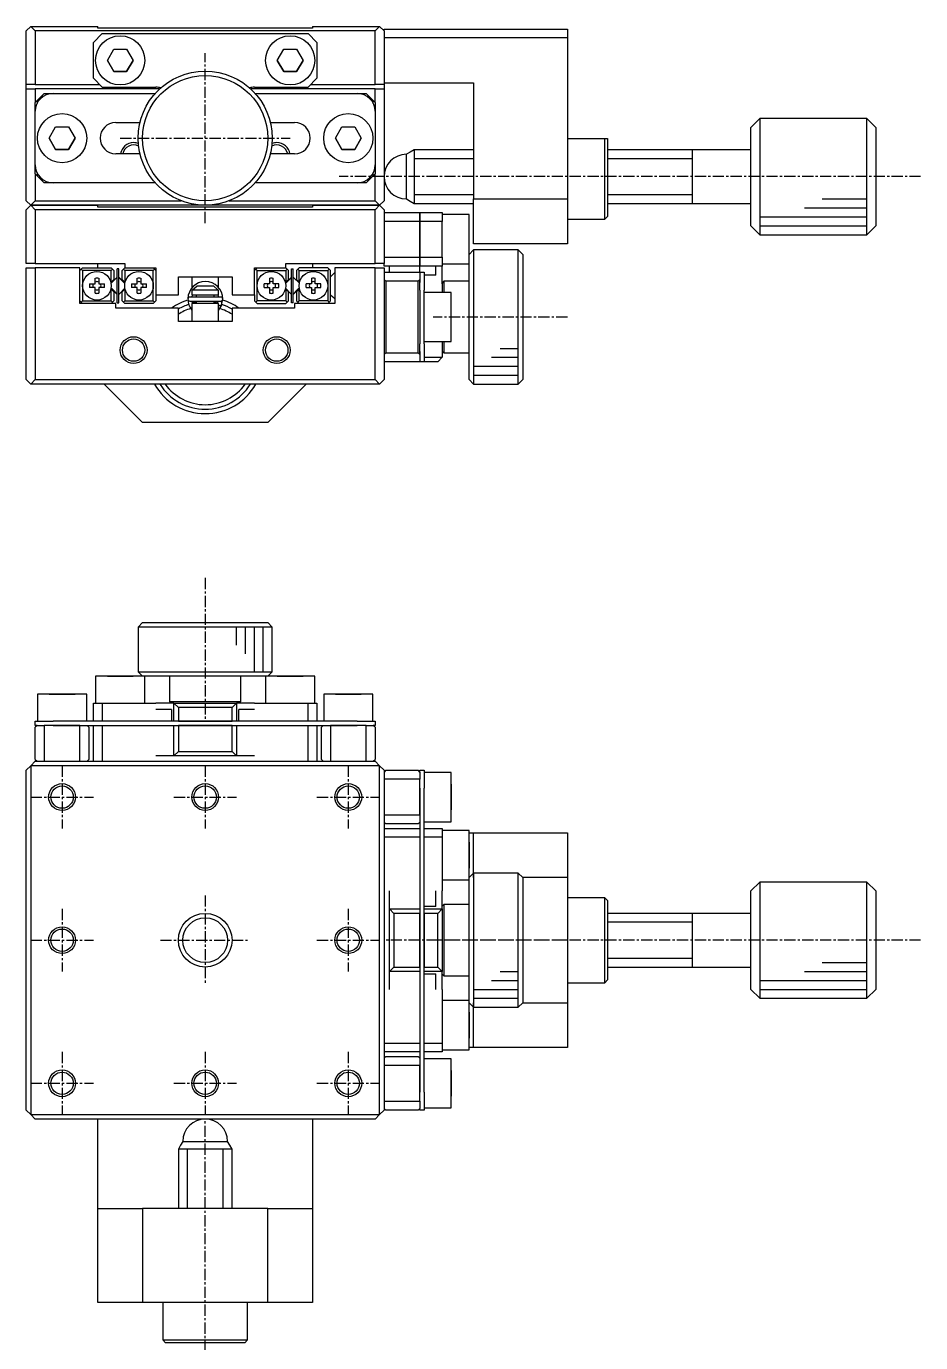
# Model space of a CAD drawing. Extents: x 10 to 408, y 9 to 242.
# Drawn here: x 103.1 to 203.1, y 95.2 to 242.4 of the extents above; entities that cross this region are included whole.
import ezdxf

# ---------------------------------------------------------------- set-up
doc = ezdxf.new("R2010")
doc.units = 0
doc.linetypes.add('CENTER', pattern=[2, 1.25, -0.25, 0.25, -0.25])
doc.layers.get('0').update_dxf_attribs({"linetype": 'CONTINUOUS'})
doc.layers.add('CENTER', color=1, linetype='CENTER')

msp = doc.modelspace()

# ---------------------------------------------------------------- linework, layer by layer
at = {"color": 7, "linetype": 'CONTINUOUS'}
for p, q in [((103.14, 241.92), (103.64, 242.42)), ((103.14, 235.92), (103.14, 241.92)), ((103.64, 242.42), (104.14, 241.92)), ((103.64, 242.42), (111.14, 242.42)), ((104.14, 241.92), (104.14, 235.92)), ((142.14, 241.92), (104.14, 241.92)), ((111.64, 241.62), (110.64, 240.62)), ((111.14, 242.22), (111.14, 242.42)), ((135.14, 242.22), (111.14, 242.22)), ((111.64, 241.62), (134.64, 241.62)), ((135.64, 240.62), (134.64, 241.62)), ((135.14, 242.42), (135.14, 242.22)), ((135.14, 242.42), (142.64, 242.42)), ((142.14, 241.92), (142.64, 242.42)), ((142.14, 235.92), (142.14, 241.92)), ((142.64, 242.42), (143.14, 241.92)), ((143.14, 241.92), (143.14, 242.12)), ((143.14, 242.12), (163.64, 242.12)), ((143.14, 241.92), (143.14, 235.92)), ((163.64, 242.12), (163.64, 241.12)), ((110.64, 236.62), (110.64, 240.62)), ((135.64, 240.62), (135.64, 236.62)), ((163.64, 241.12), (143.14, 241.12)), ((163.64, 241.12), (163.64, 223.12)), ((112.2, 238.62), (112.92, 239.87)), ((112.92, 237.37), (112.2, 238.62)), ((112.2, 238.62), (112.92, 237.37)), ((112.92, 239.87), (114.36, 239.87)), ((114.36, 239.87), (115.09, 238.62)), ((115.09, 238.62), (114.36, 237.37)), ((114.36, 237.37), (115.09, 238.62)), ((131.2, 238.62), (131.92, 239.87)), ((131.92, 237.37), (131.2, 238.62)), ((131.2, 238.62), (131.92, 237.37)), ((131.92, 239.87), (133.36, 239.87)), ((133.36, 239.87), (134.09, 238.62)), ((134.09, 238.62), (133.36, 237.37)), ((133.36, 237.37), (134.09, 238.62)), ((114.36, 237.37), (112.92, 237.37)), ((112.92, 237.37), (114.36, 237.37)), ((133.36, 237.37), (131.92, 237.37)), ((131.92, 237.37), (133.36, 237.37)), ((104.14, 235.92), (103.14, 235.92)), ((103.14, 235.42), (103.14, 235.92)), ((104.14, 235.92), (111.34, 235.92)), ((110.64, 236.62), (111.64, 235.62)), ((111.64, 235.62), (117.64, 235.62)), ((128.64, 235.62), (134.64, 235.62)), ((134.64, 235.62), (135.64, 236.62)), ((134.94, 235.92), (142.14, 235.92)), ((143.14, 235.92), (142.14, 235.92)), ((143.14, 236.12), (153.14, 236.12)), ((143.14, 235.92), (143.14, 235.42)), ((153.14, 236.12), (153.14, 223.12)), ((103.14, 235.42), (104.14, 235.42)), ((103.14, 222.92), (103.14, 235.42)), ((104.14, 235.42), (104.14, 233.92)), ((118.04, 235.42), (104.14, 235.42)), ((104.14, 233.92), (104.34, 234.12)), ((105.14, 234.92), (104.34, 234.12)), ((104.34, 234.12), (104.34, 233.79)), ((105.14, 234.92), (106.14, 234.92)), ((106.14, 234.92), (117.55, 234.92)), ((142.14, 235.42), (128.24, 235.42)), ((128.73, 234.92), (140.14, 234.92)), ((140.14, 234.92), (141.14, 234.92)), ((141.94, 234.12), (141.14, 234.92)), ((141.94, 233.79), (141.94, 234.12)), ((141.94, 234.12), (142.14, 233.92)), ((142.14, 233.92), (142.14, 235.42)), ((142.14, 235.42), (143.14, 235.42)), ((143.14, 235.42), (143.14, 222.92)), ((104.14, 232.92), (104.14, 233.92)), ((104.14, 226.92), (104.14, 232.92)), ((142.14, 233.92), (142.14, 232.92)), ((142.14, 232.92), (142.14, 226.92)), ((105.7, 229.92), (106.42, 231.17)), ((106.42, 231.17), (107.86, 231.17)), ((107.86, 231.17), (108.59, 229.92)), ((113.14, 231.67), (115.85, 231.67)), ((130.43, 231.67), (133.14, 231.67)), ((137.7, 229.92), (138.42, 231.17)), ((138.42, 231.17), (139.86, 231.17)), ((139.86, 231.17), (140.59, 229.92)), ((185.14, 232.12), (184.14, 231.12)), ((184.14, 220.12), (184.14, 231.12)), ((185.14, 232.12), (185.14, 219.12)), ((197.14, 232.12), (185.14, 232.12)), ((197.14, 225.62), (197.14, 232.12)), ((198.14, 231.12), (197.14, 232.12)), ((198.14, 231.12), (198.14, 225.62)), ((106.42, 228.67), (105.7, 229.92)), ((105.7, 229.92), (106.42, 228.67)), ((108.59, 229.92), (107.86, 228.67)), ((107.86, 228.67), (108.59, 229.92)), ((138.42, 228.67), (137.7, 229.92)), ((137.7, 229.92), (138.42, 228.67)), ((140.59, 229.92), (139.86, 228.67)), ((139.86, 228.67), (140.59, 229.92)), ((163.64, 229.87), (167.84, 229.87)), ((167.84, 220.87), (167.84, 229.87)), ((167.84, 229.87), (168.14, 229.87)), ((168.14, 229.87), (168.14, 221.17)), ((107.86, 228.67), (106.42, 228.67)), ((106.42, 228.67), (107.86, 228.67)), ((115.85, 228.17), (113.14, 228.17)), ((133.14, 228.17), (130.43, 228.17)), ((139.86, 228.67), (138.42, 228.67)), ((138.42, 228.67), (139.86, 228.67)), ((146.07, 228.37), (145.64, 228.12)), ((145.64, 223.12), (145.64, 228.12)), ((146.51, 228.62), (146.07, 228.37)), ((146.51, 228.62), (146.51, 222.62)), ((153.14, 228.62), (146.51, 228.62)), ((177.64, 228.62), (168.14, 228.62)), ((177.64, 225.62), (177.64, 228.62)), ((177.65, 228.62), (177.64, 228.62)), ((184.14, 228.62), (177.64, 228.62)), ((177.64, 228.62), (177.64, 228.62)), ((104.14, 225.92), (104.14, 226.92)), ((142.14, 226.92), (142.14, 225.92)), ((104.34, 225.72), (104.14, 225.92)), ((104.14, 225.92), (104.14, 222.92)), ((104.34, 226.05), (104.34, 225.72)), ((104.34, 225.72), (105.14, 224.92)), ((141.14, 224.92), (141.94, 225.72)), ((141.94, 225.72), (141.94, 226.05)), ((142.14, 225.92), (141.94, 225.72)), ((142.14, 222.92), (142.14, 225.92)), ((177.64, 222.62), (177.64, 225.62)), ((197.14, 219.12), (197.14, 225.62)), ((198.14, 225.62), (198.14, 220.12)), ((106.14, 224.92), (105.14, 224.92)), ((117.55, 224.92), (106.14, 224.92)), ((140.14, 224.92), (128.73, 224.92)), ((141.14, 224.92), (140.14, 224.92)), ((103.14, 222.92), (103.64, 222.42)), ((103.14, 221.92), (103.64, 222.42)), ((103.64, 222.42), (104.14, 222.92)), ((123.14, 222.42), (103.64, 222.42)), ((103.64, 222.42), (104.14, 221.92)), ((103.64, 222.42), (111.14, 222.42)), ((104.14, 222.92), (120.45, 222.92)), ((111.14, 222.22), (111.14, 222.42)), ((142.64, 222.42), (123.14, 222.42)), ((125.83, 222.92), (142.14, 222.92)), ((135.14, 222.42), (135.14, 222.22)), ((135.14, 222.42), (142.64, 222.42)), ((142.14, 222.92), (142.64, 222.42)), ((142.14, 221.92), (142.64, 222.42)), ((142.64, 222.42), (143.14, 222.92)), ((142.64, 222.42), (143.14, 221.92)), ((145.64, 223.12), (146.07, 222.87)), ((146.07, 222.87), (146.51, 222.62)), ((146.51, 222.62), (153.14, 222.62)), ((153.14, 223.12), (163.64, 223.12)), ((153.14, 218.12), (153.14, 223.12)), ((163.64, 223.12), (163.64, 218.12)), ((168.14, 222.62), (177.65, 222.62)), ((177.64, 222.62), (184.14, 222.62)), ((103.14, 215.92), (103.14, 221.92)), ((104.14, 221.92), (104.14, 215.92)), ((142.14, 221.92), (104.14, 221.92)), ((135.14, 222.22), (111.14, 222.22)), ((142.14, 215.92), (142.14, 221.92)), ((143.14, 221.92), (143.14, 215.92)), ((143.14, 221.62), (147.14, 221.62)), ((147.14, 221.62), (149.64, 221.62)), ((147.14, 220.62), (147.14, 221.62)), ((147.14, 221.62), (147.14, 220.62)), ((149.64, 221.62), (149.64, 220.62)), ((152.64, 221.37), (149.64, 221.37)), ((152.64, 215.87), (152.64, 221.37)), ((163.64, 220.87), (167.84, 220.87)), ((167.84, 220.87), (168.14, 221.17)), ((147.14, 220.62), (143.14, 220.62)), ((149.64, 220.62), (147.14, 220.62)), ((147.14, 220.62), (147.14, 216.62)), ((147.14, 216.62), (147.14, 220.62)), ((149.64, 216.62), (149.64, 220.62)), ((184.14, 220.12), (185.14, 219.12)), ((197.14, 219.12), (198.14, 220.12)), ((163.64, 218.12), (153.14, 218.12)), ((185.14, 219.12), (197.14, 219.12)), ((143.14, 216.62), (147.14, 216.62)), ((147.14, 216.62), (149.64, 216.62)), ((147.14, 215.62), (147.14, 216.62)), ((147.14, 216.62), (147.14, 215.62)), ((149.64, 216.62), (149.64, 215.62)), ((153.14, 217.42), (152.64, 216.92)), ((153.14, 217.42), (153.14, 202.42)), ((158.14, 217.42), (153.14, 217.42)), ((158.14, 202.42), (158.14, 217.42)), ((158.64, 216.92), (158.14, 217.42)), ((158.64, 216.92), (158.64, 202.92)), ((104.14, 215.92), (103.14, 215.92)), ((103.14, 202.92), (103.14, 215.42)), ((103.14, 215.42), (104.14, 215.42)), ((104.14, 215.92), (114.14, 215.92)), ((109.14, 215.42), (104.14, 215.42)), ((104.14, 215.42), (104.14, 202.92)), ((109.14, 211.42), (109.14, 215.42)), ((109.29, 215.27), (109.14, 215.12)), ((109.29, 215.27), (109.44, 215.42)), ((109.44, 215.12), (109.29, 215.27)), ((109.44, 215.42), (112.64, 215.42)), ((109.44, 215.12), (109.44, 213.42)), ((112.64, 215.12), (109.44, 215.12)), ((111.14, 215.42), (111.14, 215.92)), ((112.64, 215.42), (112.79, 215.27)), ((112.79, 215.27), (112.64, 215.12)), ((112.64, 213.82), (112.64, 215.12)), ((112.94, 215.12), (112.79, 215.27)), ((112.94, 215.12), (112.94, 214.12)), ((113.29, 211.52), (113.29, 215.32)), ((113.49, 215.32), (113.29, 215.32)), ((113.49, 211.52), (113.49, 215.32)), ((113.99, 215.27), (113.84, 215.12)), ((113.84, 214.12), (113.84, 215.12)), ((113.99, 215.27), (114.14, 215.42)), ((114.14, 215.12), (113.99, 215.27)), ((114.14, 215.92), (114.14, 215.42)), ((114.14, 215.42), (117.64, 215.42)), ((114.14, 215.12), (114.14, 213.82)), ((117.34, 215.12), (114.14, 215.12)), ((117.34, 215.42), (117.49, 215.27)), ((117.49, 215.27), (117.34, 215.12)), ((117.34, 213.42), (117.34, 215.12)), ((117.64, 215.12), (117.49, 215.27)), ((117.64, 215.42), (117.64, 212.42)), ((128.64, 215.42), (132.14, 215.42)), ((128.64, 212.42), (128.64, 215.42)), ((128.64, 215.12), (128.79, 215.27)), ((128.94, 215.42), (128.79, 215.27)), ((128.79, 215.27), (128.94, 215.12)), ((128.94, 215.12), (132.14, 215.12)), ((128.94, 213.42), (128.94, 215.12)), ((132.14, 215.42), (132.14, 215.92)), ((132.14, 215.92), (142.14, 215.92)), ((132.29, 215.27), (132.14, 215.42)), ((132.14, 215.12), (132.29, 215.27)), ((132.14, 215.12), (132.14, 213.82)), ((132.29, 215.27), (132.44, 215.12)), ((132.44, 214.12), (132.44, 215.12)), ((132.79, 211.52), (132.79, 215.32)), ((132.79, 215.32), (132.99, 215.32)), ((132.99, 211.52), (132.99, 215.32)), ((133.34, 215.12), (133.49, 215.27)), ((133.34, 215.12), (133.34, 214.12)), ((133.64, 215.42), (133.49, 215.27)), ((133.49, 215.27), (133.64, 215.12)), ((136.84, 215.42), (133.64, 215.42)), ((133.64, 215.12), (136.84, 215.12)), ((133.64, 213.82), (133.64, 215.12)), ((135.14, 215.92), (135.14, 215.42)), ((136.99, 215.27), (136.84, 215.42)), ((136.84, 215.12), (136.99, 215.27)), ((136.84, 215.12), (136.84, 213.42)), ((136.99, 215.27), (137.14, 215.12)), ((137.14, 211.72), (137.14, 215.12)), ((137.64, 214.9), (137.41, 214.67)), ((137.64, 215.42), (137.64, 211.42)), ((142.14, 215.42), (137.64, 215.42)), ((143.14, 215.92), (142.14, 215.92)), ((142.14, 202.92), (142.14, 215.42)), ((142.14, 215.42), (143.14, 215.42)), ((143.14, 215.62), (143.14, 215.92)), ((147.14, 215.62), (143.14, 215.62)), ((143.14, 215.42), (143.14, 202.92)), ((143.14, 214.92), (147.14, 214.92)), ((143.74, 214.92), (143.74, 215.62)), ((149.64, 215.62), (147.14, 215.62)), ((147.14, 214.92), (147.14, 215.62)), ((147.14, 214.92), (147.14, 214.12)), ((147.14, 214.92), (147.64, 214.92)), ((147.64, 214.92), (147.64, 212.92)), ((148.94, 214.62), (148.94, 215.62)), ((149.64, 215.87), (152.64, 215.87)), ((149.64, 213.62), (149.64, 215.62)), ((152.64, 202.92), (152.64, 215.87)), ((152.64, 213.92), (152.64, 215.87)), ((109.44, 213.42), (109.44, 211.72)), ((110.22, 213.62), (110.84, 213.62)), ((110.84, 213.62), (110.84, 214.25)), ((111.24, 214.25), (111.24, 213.62)), ((111.24, 213.62), (111.87, 213.62)), ((112.6, 213.78), (112.64, 213.82)), ((113.23, 214.32), (112.62, 213.71)), ((112.64, 213.82), (112.94, 214.12)), ((113.52, 214.32), (114.16, 213.68)), ((114.17, 213.71), (113.55, 214.32)), ((113.84, 214.12), (114.14, 213.82)), ((114.14, 213.82), (114.18, 213.78)), ((114.92, 213.62), (115.54, 213.62)), ((115.54, 213.62), (115.54, 214.25)), ((115.94, 214.25), (115.94, 213.62)), ((115.94, 213.62), (116.57, 213.62)), ((117.34, 211.72), (117.34, 213.42)), ((120.14, 214.42), (122.07, 214.42)), ((120.14, 212.42), (120.14, 214.42)), ((121.64, 214.42), (121.64, 213.15)), ((121.7, 212.92), (122.23, 213.42)), ((122.07, 214.42), (124.22, 214.42)), ((122.23, 213.42), (124.06, 213.42)), ((124.06, 213.42), (124.59, 212.92)), ((124.22, 214.42), (126.14, 214.42)), ((124.64, 213.19), (124.64, 214.42)), ((126.14, 214.42), (126.14, 212.42)), ((128.94, 211.72), (128.94, 213.42)), ((130.34, 213.62), (129.72, 213.62)), ((130.34, 214.25), (130.34, 213.62)), ((130.74, 213.62), (130.74, 214.25)), ((131.37, 213.62), (130.74, 213.62)), ((132.14, 213.82), (132.1, 213.78)), ((132.77, 214.32), (132.12, 213.68)), ((132.73, 214.32), (132.12, 213.71)), ((132.44, 214.12), (132.14, 213.82)), ((133.67, 213.71), (133.05, 214.32)), ((133.64, 213.82), (133.34, 214.12)), ((133.68, 213.78), (133.64, 213.82)), ((135.04, 213.62), (134.42, 213.62)), ((135.04, 214.25), (135.04, 213.62)), ((135.44, 213.62), (135.44, 214.25)), ((136.07, 213.62), (135.44, 213.62)), ((136.84, 213.42), (136.84, 211.72)), ((137.41, 214.67), (137.16, 214.42)), ((137.16, 212.42), (137.16, 214.42)), ((143.14, 214.12), (143.34, 213.92)), ((143.34, 213.92), (143.34, 205.92)), ((146.94, 213.92), (143.34, 213.92)), ((146.94, 213.92), (147.14, 214.12)), ((146.94, 205.92), (146.94, 213.92)), ((147.14, 214.12), (147.14, 213.79)), ((147.14, 213.79), (147.14, 214.12)), ((147.14, 212.92), (147.14, 213.79)), ((148.94, 214.62), (147.64, 214.62)), ((149.84, 213.92), (149.64, 213.72)), ((149.64, 213.62), (149.64, 212.67)), ((149.84, 213.92), (149.84, 212.67)), ((152.64, 213.92), (149.84, 213.92)), ((152.64, 205.92), (152.64, 213.92)), ((152.64, 205.92), (152.64, 213.92)), ((110.84, 213.22), (110.22, 213.22)), ((110.84, 212.6), (110.84, 213.22)), ((111.24, 213.22), (111.24, 212.6)), ((111.87, 213.22), (111.24, 213.22)), ((112.64, 213.02), (112.6, 213.06)), ((112.88, 212.91), (112.62, 213.17)), ((112.62, 213.14), (113.23, 212.52)), ((112.94, 212.72), (112.64, 213.02)), ((112.64, 211.72), (112.64, 213.02)), ((113.27, 212.52), (112.88, 212.91)), ((112.94, 212.72), (112.94, 211.72)), ((113.55, 212.52), (114.17, 213.14)), ((114.14, 213.02), (113.84, 212.72)), ((113.84, 211.72), (113.84, 212.72)), ((114.18, 213.06), (114.14, 213.02)), ((114.14, 213.02), (114.14, 211.72)), ((115.54, 213.22), (114.92, 213.22)), ((115.54, 212.6), (115.54, 213.22)), ((115.94, 213.22), (115.94, 212.6)), ((116.57, 213.22), (115.94, 213.22)), ((117.64, 212.42), (117.64, 211.72)), ((117.64, 212.42), (120.14, 212.42)), ((124.88, 212.15), (121.43, 212.15)), ((121.64, 213.15), (121.64, 213.15)), ((121.64, 213.15), (121.64, 213.15)), ((121.7, 212.92), (121.64, 212.92)), ((121.64, 212.92), (121.64, 212.42)), ((121.64, 212.42), (124.64, 212.42)), ((121.67, 212.15), (121.74, 212.42)), ((124.59, 212.92), (121.7, 212.92)), ((122.14, 212.42), (122.14, 212.15)), ((124.14, 212.15), (124.14, 212.42)), ((124.57, 212.42), (124.64, 212.15)), ((124.64, 212.92), (124.59, 212.92)), ((124.64, 212.42), (124.64, 212.92)), ((126.14, 212.42), (128.64, 212.42)), ((128.64, 212.42), (128.64, 211.72)), ((129.72, 213.22), (130.34, 213.22)), ((130.34, 213.22), (130.34, 212.6)), ((130.74, 212.6), (130.74, 213.22)), ((130.74, 213.22), (131.37, 213.22)), ((132.1, 213.06), (132.14, 213.02)), ((132.12, 213.14), (132.73, 212.52)), ((132.14, 213.02), (132.14, 211.72)), ((132.14, 213.02), (132.44, 212.72)), ((132.44, 211.72), (132.44, 212.72)), ((133.02, 212.52), (133.4, 212.91)), ((133.05, 212.52), (133.67, 213.14)), ((133.34, 212.72), (133.64, 213.02)), ((133.34, 212.72), (133.34, 211.72)), ((133.4, 212.91), (133.66, 213.17)), ((133.64, 213.02), (133.68, 213.06)), ((133.64, 211.72), (133.64, 213.02)), ((134.42, 213.22), (135.04, 213.22)), ((135.04, 213.22), (135.04, 212.6)), ((135.44, 212.6), (135.44, 213.22)), ((135.44, 213.22), (136.07, 213.22)), ((137.16, 212.42), (137.41, 212.17)), ((137.41, 212.17), (137.64, 211.94)), ((147.14, 212.92), (147.14, 206.92)), ((147.64, 206.92), (147.64, 212.92)), ((150.64, 212.67), (147.64, 212.67)), ((150.64, 207.17), (150.64, 212.67)), ((109.14, 211.72), (109.29, 211.57)), ((113.14, 211.42), (109.14, 211.42)), ((109.29, 211.57), (109.44, 211.72)), ((109.44, 211.42), (109.29, 211.57)), ((109.44, 211.72), (112.64, 211.72)), ((112.64, 211.72), (112.79, 211.57)), ((112.79, 211.57), (112.64, 211.42)), ((112.79, 211.57), (112.94, 211.72)), ((113.14, 210.92), (113.14, 211.42)), ((120.14, 210.92), (113.14, 210.92)), ((113.29, 211.52), (113.49, 211.52)), ((113.84, 211.72), (113.99, 211.57)), ((113.99, 211.57), (114.14, 211.72)), ((114.14, 211.42), (113.99, 211.57)), ((114.14, 211.72), (117.34, 211.72)), ((117.34, 211.42), (114.14, 211.42)), ((117.34, 211.72), (117.49, 211.57)), ((117.49, 211.57), (117.34, 211.42)), ((117.49, 211.57), (117.64, 211.72)), ((120.14, 209.42), (120.14, 210.92)), ((121.35, 211.21), (121.35, 211.21)), ((121.35, 211.21), (121.35, 211.21)), ((121.35, 211.21), (121.35, 211.2)), ((121.35, 211.2), (121.35, 211.2)), ((121.35, 211.2), (121.35, 211.2)), ((121.35, 211.2), (121.35, 211.19)), ((121.35, 211.19), (121.37, 211.15)), ((121.37, 211.15), (121.37, 211.15)), ((121.37, 211.14), (121.37, 211.15)), ((121.37, 211.15), (121.37, 211.15)), ((121.37, 211.15), (121.37, 211.15)), ((121.37, 211.15), (121.38, 211.12)), ((121.43, 211.7), (124.88, 211.7)), ((124.64, 211.42), (121.64, 211.42)), ((121.64, 211.42), (121.64, 209.42)), ((121.74, 211.42), (121.67, 211.7)), ((121.76, 211.47), (121.77, 211.49)), ((121.76, 211.46), (121.76, 211.47)), ((121.76, 211.45), (121.76, 211.46)), ((121.76, 211.43), (121.76, 211.45)), ((121.76, 211.42), (121.76, 211.43)), ((121.77, 211.51), (121.78, 211.53)), ((121.77, 211.5), (121.77, 211.51)), ((121.77, 211.49), (121.77, 211.5)), ((121.78, 211.54), (121.79, 211.55)), ((121.78, 211.53), (121.78, 211.54)), ((121.79, 211.55), (121.8, 211.56)), ((121.8, 211.57), (121.81, 211.59)), ((121.8, 211.56), (121.8, 211.57)), ((121.81, 211.59), (121.82, 211.6)), ((121.82, 211.6), (121.83, 211.61)), ((121.83, 211.61), (121.84, 211.62)), ((121.84, 211.62), (121.85, 211.63)), ((121.85, 211.63), (121.86, 211.64)), ((121.86, 211.64), (121.87, 211.64)), ((121.87, 211.64), (121.88, 211.65)), ((121.88, 211.65), (121.89, 211.66)), ((121.89, 211.66), (121.9, 211.67)), ((121.9, 211.67), (121.91, 211.67)), ((121.91, 211.67), (121.92, 211.68)), ((121.92, 211.68), (121.94, 211.68)), ((121.94, 211.68), (121.95, 211.69)), ((121.95, 211.69), (121.96, 211.69)), ((121.96, 211.69), (121.98, 211.69)), ((121.98, 211.69), (121.99, 211.7)), ((121.99, 211.7), (122, 211.7)), ((122, 211.7), (122.02, 211.7)), ((122.02, 211.7), (122.03, 211.7)), ((122.03, 211.7), (122.04, 211.7)), ((122.14, 211.7), (122.14, 211.42)), ((124.14, 211.42), (124.14, 211.7)), ((124.28, 211.7), (124.29, 211.7)), ((124.29, 211.7), (124.31, 211.7)), ((124.31, 211.7), (124.32, 211.7)), ((124.32, 211.7), (124.33, 211.7)), ((124.33, 211.7), (124.35, 211.69)), ((124.35, 211.69), (124.36, 211.69)), ((124.36, 211.69), (124.37, 211.69)), ((124.37, 211.69), (124.38, 211.68)), ((124.38, 211.68), (124.4, 211.68)), ((124.4, 211.68), (124.41, 211.67)), ((124.41, 211.67), (124.42, 211.66)), ((124.42, 211.66), (124.43, 211.66)), ((124.43, 211.66), (124.44, 211.65)), ((124.44, 211.65), (124.45, 211.64)), ((124.45, 211.64), (124.46, 211.63)), ((124.46, 211.63), (124.47, 211.62)), ((124.47, 211.62), (124.48, 211.61)), ((124.48, 211.61), (124.49, 211.6)), ((124.49, 211.6), (124.5, 211.59)), ((124.5, 211.59), (124.51, 211.58)), ((124.51, 211.58), (124.52, 211.57)), ((124.52, 211.57), (124.52, 211.56)), ((124.52, 211.56), (124.53, 211.55)), ((124.53, 211.55), (124.53, 211.53)), ((124.53, 211.53), (124.54, 211.52)), ((124.54, 211.52), (124.54, 211.51)), ((124.54, 211.51), (124.55, 211.5)), ((124.55, 211.5), (124.55, 211.48)), ((124.55, 211.48), (124.55, 211.47)), ((124.55, 211.47), (124.55, 211.46)), ((124.55, 211.46), (124.55, 211.44)), ((124.55, 211.44), (124.55, 211.43)), ((124.55, 211.43), (124.55, 211.42)), ((124.64, 209.42), (124.64, 211.42)), ((124.66, 211.24), (124.64, 211.25)), ((124.94, 211.14), (124.64, 211.24)), ((124.64, 210.66), (124.94, 211.15)), ((124.67, 211.23), (124.66, 211.24)), ((124.69, 211.22), (124.67, 211.23)), ((124.71, 211.21), (124.69, 211.22)), ((124.73, 211.21), (124.71, 211.21)), ((124.74, 211.2), (124.73, 211.21)), ((124.76, 211.19), (124.74, 211.2)), ((124.78, 211.19), (124.76, 211.19)), ((124.8, 211.18), (124.78, 211.19)), ((124.81, 211.17), (124.8, 211.18)), ((124.83, 211.17), (124.81, 211.17)), ((124.84, 211.16), (124.83, 211.17)), ((124.86, 211.16), (124.84, 211.16)), ((124.87, 211.15), (124.86, 211.16)), ((124.89, 211.15), (124.87, 211.15)), ((124.9, 211.15), (124.89, 211.15)), ((124.91, 211.14), (124.9, 211.15)), ((124.92, 211.14), (124.91, 211.14)), ((124.93, 211.14), (124.92, 211.14)), ((124.94, 211.14), (124.93, 211.14)), ((124.93, 211.14), (124.93, 211.14)), ((124.93, 211.11), (124.94, 211.14)), ((124.94, 211.14), (125.11, 211.9)), ((124.94, 211.15), (124.96, 211.18)), ((124.94, 211.15), (124.94, 211.14)), ((124.94, 211.14), (124.94, 211.14)), ((124.94, 211.14), (124.94, 211.14)), ((124.95, 211.7), (124.95, 211.71)), ((124.96, 211.67), (124.95, 211.7)), ((124.98, 211.63), (124.96, 211.67)), ((124.96, 211.18), (124.97, 211.21)), ((124.97, 211.21), (124.98, 211.25)), ((124.98, 211.6), (124.98, 211.63)), ((124.99, 211.56), (124.98, 211.6)), ((124.98, 211.25), (124.99, 211.28)), ((125, 211.53), (124.99, 211.56)), ((124.99, 211.31), (125, 211.35)), ((124.99, 211.28), (124.99, 211.31)), ((125, 211.49), (125, 211.53)), ((125, 211.46), (125, 211.49)), ((125, 211.42), (125, 211.46)), ((125, 211.39), (125, 211.42)), ((125, 211.35), (125, 211.39)), ((126.14, 210.92), (126.14, 209.42)), ((133.14, 210.92), (126.14, 210.92)), ((128.79, 211.57), (128.64, 211.72)), ((128.94, 211.72), (128.79, 211.57)), ((128.79, 211.57), (128.94, 211.42)), ((132.14, 211.72), (128.94, 211.72)), ((128.94, 211.42), (132.14, 211.42)), ((132.29, 211.57), (132.14, 211.72)), ((132.14, 211.42), (132.29, 211.57)), ((132.44, 211.72), (132.29, 211.57)), ((132.99, 211.52), (132.79, 211.52)), ((133.14, 211.42), (133.14, 210.92)), ((137.64, 211.42), (133.14, 211.42)), ((133.49, 211.57), (133.34, 211.72)), ((133.64, 211.72), (133.49, 211.57)), ((133.49, 211.57), (133.64, 211.42)), ((136.84, 211.72), (133.64, 211.72)), ((136.99, 211.57), (136.84, 211.72)), ((136.84, 211.42), (136.99, 211.57)), ((137.14, 211.72), (136.99, 211.57)), ((126.14, 209.42), (120.14, 209.42)), ((147.14, 206.05), (147.14, 206.92)), ((147.14, 206.05), (147.14, 205.72)), ((147.14, 205.72), (147.14, 206.05)), ((147.64, 207.17), (150.64, 207.17)), ((147.64, 206.92), (147.64, 204.92)), ((149.64, 207.17), (149.64, 205.42)), ((149.64, 206.12), (149.84, 205.92)), ((149.84, 207.17), (149.84, 205.92)), ((143.34, 205.92), (143.14, 205.72)), ((147.14, 204.92), (143.14, 204.92)), ((143.34, 205.92), (146.94, 205.92)), ((147.14, 205.72), (146.94, 205.92)), ((147.14, 205.72), (147.14, 204.92)), ((147.64, 204.92), (147.14, 204.92)), ((147.64, 205.42), (149.64, 205.42)), ((149.14, 204.92), (147.64, 204.92)), ((149.64, 205.42), (149.14, 204.92)), ((149.84, 205.92), (152.64, 205.92)), ((152.64, 202.92), (152.64, 205.92)), ((103.14, 202.92), (103.64, 202.42)), ((103.64, 202.42), (104.14, 202.92)), ((142.64, 202.42), (103.64, 202.42)), ((104.14, 202.92), (142.14, 202.92)), ((111.84, 202.42), (116.14, 198.12)), ((130.14, 198.12), (134.44, 202.42)), ((142.14, 202.92), (142.64, 202.42)), ((142.64, 202.42), (143.14, 202.92)), ((152.64, 202.92), (153.14, 202.42)), ((153.14, 202.42), (158.14, 202.42)), ((158.14, 202.42), (158.64, 202.92)), ((158.14, 202.42), (158.14, 202.42)), ((158.64, 202.92), (158.64, 202.92)), ((130.14, 198.12), (116.14, 198.12)), ((116.14, 175.75), (115.64, 175.25)), ((123.06, 175.25), (115.64, 175.25)), ((115.64, 175.25), (115.64, 170.25)), ((116.14, 175.75), (123.07, 175.75)), ((130.64, 175.25), (123.06, 175.25)), ((123.07, 175.75), (130.14, 175.75)), ((130.64, 175.25), (130.14, 175.75)), ((130.64, 170.25), (130.64, 175.25)), ((113.64, 169.75), (110.89, 169.75)), ((116.14, 169.75), (110.89, 169.75)), ((110.89, 169.75), (110.89, 166.75)), ((112.92, 169.75), (112.2, 169.75)), ((112.2, 169.75), (112.92, 169.75)), ((114.36, 169.75), (112.92, 169.75)), ((112.92, 169.75), (114.36, 169.75)), ((116.14, 169.75), (113.64, 169.75)), ((115.09, 169.75), (114.36, 169.75)), ((114.36, 169.75), (115.09, 169.75)), ((115.64, 170.25), (130.64, 170.25)), ((115.64, 170.25), (116.14, 169.75)), ((130.14, 169.75), (116.14, 169.75)), ((116.39, 166.75), (116.39, 169.75)), ((119.14, 169.75), (119.14, 166.95)), ((127.14, 166.95), (127.14, 169.75)), ((129.89, 169.75), (129.89, 166.75)), ((130.14, 169.75), (130.64, 170.25)), ((132.64, 169.75), (130.14, 169.75)), ((135.39, 169.75), (130.14, 169.75)), ((131.92, 169.75), (131.2, 169.75)), ((131.2, 169.75), (131.92, 169.75)), ((133.36, 169.75), (131.92, 169.75)), ((131.92, 169.75), (133.36, 169.75)), ((135.39, 169.75), (132.64, 169.75)), ((134.09, 169.75), (133.36, 169.75)), ((133.36, 169.75), (134.09, 169.75)), ((135.39, 166.75), (135.39, 169.75)), ((107.14, 167.75), (104.39, 167.75)), ((109.89, 167.75), (104.39, 167.75)), ((104.39, 167.75), (104.39, 164.75)), ((106.42, 167.75), (105.7, 167.75)), ((105.7, 167.75), (106.42, 167.75)), ((107.86, 167.75), (106.42, 167.75)), ((106.42, 167.75), (107.86, 167.75)), ((109.89, 167.75), (107.14, 167.75)), ((108.59, 167.75), (107.86, 167.75)), ((107.86, 167.75), (108.59, 167.75)), ((109.89, 164.75), (109.89, 167.75)), ((110.64, 164.75), (110.64, 166.75)), ((110.64, 166.75), (111.64, 166.75)), ((111.64, 166.75), (111.64, 164.75)), ((111.64, 166.75), (117.64, 166.75)), ((119.34, 166.75), (117.64, 166.75)), ((119.14, 166.95), (127.14, 166.95)), ((119.14, 166.95), (119.34, 166.75)), ((119.64, 166.75), (119.34, 166.75)), ((119.64, 166.75), (121.89, 166.75)), ((119.64, 166.75), (120.14, 166.25)), ((119.64, 164.75), (119.64, 166.75)), ((121.89, 166.75), (124.39, 166.75)), ((124.39, 166.75), (126.64, 166.75)), ((126.64, 166.75), (126.14, 166.25)), ((126.94, 166.75), (126.64, 166.75)), ((126.64, 166.75), (126.64, 164.75)), ((126.94, 166.75), (127.14, 166.95)), ((128.64, 166.75), (126.94, 166.75)), ((128.64, 166.75), (134.64, 166.75)), ((134.64, 164.75), (134.64, 166.75)), ((134.64, 166.75), (135.64, 166.75)), ((135.64, 166.75), (135.64, 164.75)), ((139.14, 167.75), (136.39, 167.75)), ((141.89, 167.75), (136.39, 167.75)), ((136.39, 167.75), (136.39, 164.75)), ((138.42, 167.75), (137.7, 167.75)), ((137.7, 167.75), (138.42, 167.75)), ((139.86, 167.75), (138.42, 167.75)), ((138.42, 167.75), (139.86, 167.75)), ((141.89, 167.75), (139.14, 167.75)), ((140.59, 167.75), (139.86, 167.75)), ((139.86, 167.75), (140.59, 167.75)), ((141.89, 164.75), (141.89, 167.75)), ((119.37, 166.05), (117.64, 166.05)), ((119.37, 166.05), (119.37, 164.75)), ((120.14, 166.25), (120.14, 164.75)), ((126.14, 166.25), (120.14, 166.25)), ((126.14, 164.75), (126.14, 166.25)), ((128.64, 166.05), (126.91, 166.05)), ((126.91, 164.75), (126.91, 166.05)), ((104.14, 164.25), (104.14, 164.75)), ((104.14, 164.75), (106.14, 164.75)), ((104.34, 164.25), (104.14, 164.05)), ((104.34, 164.25), (104.14, 164.25)), ((104.14, 160.45), (104.14, 164.05)), ((104.34, 164.25), (105.14, 164.25)), ((105.14, 164.25), (105.14, 160.25)), ((106.14, 164.25), (105.14, 164.25)), ((106.14, 164.25), (105.14, 164.25)), ((120.14, 164.75), (106.14, 164.75)), ((109.14, 164.25), (106.14, 164.25)), ((106.14, 164.25), (109.14, 164.25)), ((109.14, 160.25), (109.14, 164.25)), ((109.14, 164.25), (120.14, 164.25)), ((110.14, 164.05), (109.94, 164.25)), ((110.14, 164.05), (110.14, 160.45)), ((110.64, 160.25), (110.64, 164.25)), ((111.64, 164.25), (111.64, 160.25)), ((119.64, 160.85), (119.64, 164.25)), ((120.14, 164.75), (126.14, 164.75)), ((126.14, 164.75), (120.14, 164.75)), ((120.14, 164.25), (126.14, 164.25)), ((120.14, 164.25), (120.14, 161.35)), ((126.14, 164.25), (120.14, 164.25)), ((140.14, 164.75), (126.14, 164.75)), ((126.14, 164.25), (137.14, 164.25)), ((126.14, 161.35), (126.14, 164.25)), ((126.64, 164.25), (126.64, 160.85)), ((134.64, 160.25), (134.64, 164.25)), ((135.64, 164.25), (135.64, 160.25)), ((136.34, 164.25), (136.14, 164.05)), ((136.14, 160.45), (136.14, 164.05)), ((137.14, 164.25), (137.14, 160.25)), ((140.14, 164.25), (137.14, 164.25)), ((137.14, 164.25), (140.14, 164.25)), ((140.14, 164.75), (142.14, 164.75)), ((141.14, 164.25), (140.14, 164.25)), ((141.14, 164.25), (140.14, 164.25)), ((141.14, 160.25), (141.14, 164.25)), ((141.14, 164.25), (141.94, 164.25)), ((142.14, 164.05), (141.94, 164.25)), ((142.14, 164.25), (141.94, 164.25)), ((142.14, 164.75), (142.14, 164.25)), ((142.14, 164.05), (142.14, 160.45)), ((104.14, 160.45), (104.34, 160.25)), ((109.94, 160.25), (110.14, 160.45)), ((119.64, 160.85), (117.64, 160.85)), ((120.14, 161.35), (119.64, 160.85)), ((126.64, 160.85), (119.64, 160.85)), ((120.14, 161.35), (126.14, 161.35)), ((126.14, 161.35), (126.64, 160.85)), ((128.64, 160.85), (126.64, 160.85)), ((136.14, 160.45), (136.34, 160.25)), ((141.94, 160.25), (142.14, 160.45)), ((103.14, 159.25), (103.64, 159.75)), ((103.14, 121.25), (103.14, 159.25)), ((103.64, 159.75), (104.14, 160.25)), ((142.64, 159.75), (103.64, 159.75)), ((103.64, 159.75), (103.64, 120.75)), ((104.14, 160.25), (142.14, 160.25)), ((142.14, 160.25), (142.64, 159.75)), ((142.64, 120.75), (142.64, 159.75)), ((142.64, 159.75), (143.14, 159.25)), ((143.14, 159.25), (143.14, 121.25)), ((143.34, 159.25), (143.14, 159.05)), ((143.34, 159.25), (146.94, 159.25)), ((147.14, 159.05), (146.94, 159.25)), ((147.14, 159.05), (147.14, 159.25)), ((147.14, 159.25), (147.64, 159.25)), ((147.14, 159.05), (147.14, 158.25)), ((147.64, 159.25), (147.64, 157.25)), ((150.64, 159), (147.64, 159)), ((150.64, 156.25), (150.64, 159)), ((150.64, 153.5), (150.64, 159)), ((147.14, 158.25), (143.14, 158.25)), ((147.14, 157.25), (147.14, 158.25)), ((147.14, 157.25), (147.14, 158.25)), ((150.64, 156.97), (150.64, 157.69)), ((150.64, 157.69), (150.64, 156.97)), ((147.14, 154.25), (147.14, 157.25)), ((147.14, 157.25), (147.14, 154.25)), ((147.64, 143.25), (147.64, 157.25)), ((150.64, 155.53), (150.64, 156.97)), ((150.64, 156.97), (150.64, 155.53)), ((150.64, 153.5), (150.64, 156.25)), ((150.64, 154.81), (150.64, 155.53)), ((150.64, 155.53), (150.64, 154.81)), ((143.14, 154.25), (147.14, 154.25)), ((143.14, 153.45), (143.34, 153.25)), ((146.94, 153.25), (143.34, 153.25)), ((146.94, 153.25), (147.14, 153.45)), ((147.14, 154.25), (147.14, 143.25)), ((147.64, 153.5), (150.64, 153.5)), ((143.14, 152.75), (147.14, 152.75)), ((147.14, 151.75), (143.14, 151.75)), ((147.64, 152.75), (149.64, 152.75)), ((149.64, 151.75), (147.64, 151.75)), ((149.64, 152.75), (149.64, 151.75)), ((152.64, 152.5), (149.64, 152.5)), ((149.64, 151.75), (149.64, 145.75)), ((152.64, 149.75), (152.64, 152.5)), ((152.64, 147.25), (152.64, 152.5)), ((152.64, 152.25), (153.14, 152.25)), ((153.14, 152.25), (163.64, 152.25)), ((153.14, 147.25), (153.14, 152.25)), ((163.64, 152.25), (163.64, 147.25)), ((152.64, 150.47), (152.64, 151.19)), ((152.64, 151.19), (152.64, 150.47)), ((152.64, 149.03), (152.64, 150.47)), ((152.64, 150.47), (152.64, 149.03)), ((152.64, 147.25), (152.64, 149.75)), ((152.64, 148.31), (152.64, 149.03)), ((152.64, 149.03), (152.64, 148.31)), ((153.14, 147.75), (152.64, 147.25)), ((152.64, 133.25), (152.64, 147.25)), ((153.14, 147.75), (153.14, 132.75)), ((158.14, 147.75), (153.14, 147.75)), ((153.14, 147.25), (153.14, 133.25)), ((158.14, 140.33), (158.14, 147.75)), ((158.64, 147.25), (158.14, 147.75)), ((163.64, 147.25), (158.64, 147.25)), ((158.64, 147.25), (158.64, 140.33)), ((163.64, 147.25), (163.64, 133.25)), ((143.74, 143.75), (143.74, 145.75)), ((148.94, 144.02), (148.94, 145.75)), ((149.64, 147), (152.64, 147)), ((149.64, 144.05), (149.64, 145.75)), ((185.14, 146.75), (184.14, 145.75)), ((184.14, 134.75), (184.14, 145.75)), ((185.14, 146.75), (185.14, 133.75)), ((197.14, 146.75), (185.14, 146.75)), ((197.14, 133.75), (197.14, 146.75)), ((198.14, 145.75), (197.14, 146.75)), ((198.14, 145.75), (198.14, 134.75)), ((149.84, 144.25), (149.64, 144.05)), ((149.84, 144.25), (149.84, 136.25)), ((152.64, 144.25), (149.84, 144.25)), ((167.84, 145), (163.64, 145)), ((167.84, 135.5), (167.84, 145)), ((168.14, 144.7), (167.84, 145)), ((168.14, 144.7), (168.14, 135.8)), ((143.74, 136.75), (143.74, 143.75)), ((144.24, 143.25), (143.74, 143.75)), ((143.74, 143.75), (147.14, 143.75)), ((144.24, 143.25), (144.24, 137.25)), ((147.14, 143.25), (144.24, 143.25)), ((147.14, 143.25), (147.14, 137.25)), ((147.14, 137.25), (147.14, 143.25)), ((148.94, 144.02), (147.64, 144.02)), ((147.64, 143.75), (149.64, 143.75)), ((149.14, 143.25), (147.64, 143.25)), ((147.64, 143.25), (147.64, 137.25)), ((147.64, 137.25), (147.64, 143.25)), ((149.64, 143.75), (149.14, 143.25)), ((149.14, 137.25), (149.14, 143.25)), ((149.64, 143.75), (149.64, 144.05)), ((149.64, 143.75), (149.64, 141.5)), ((177.64, 143.25), (168.14, 143.25)), ((177.64, 137.25), (177.64, 143.25)), ((177.65, 143.25), (177.64, 143.25)), ((184.14, 143.25), (177.64, 143.25)), ((177.64, 143.25), (177.64, 143.25)), ((149.64, 141.5), (149.64, 139)), ((158.14, 132.75), (158.14, 140.33)), ((158.64, 140.33), (158.64, 133.25)), ((149.64, 139), (149.64, 136.75)), ((144.24, 137.25), (143.74, 136.75)), ((144.24, 137.25), (147.14, 137.25)), ((147.14, 137.25), (147.14, 126.25)), ((147.64, 137.25), (149.14, 137.25)), ((147.64, 123.25), (147.64, 137.25)), ((149.64, 136.75), (149.14, 137.25)), ((168.14, 137.25), (177.64, 137.25)), ((177.64, 137.25), (177.65, 137.25)), ((177.64, 137.25), (177.64, 137.25)), ((177.64, 137.25), (184.14, 137.25)), ((147.14, 136.75), (143.74, 136.75)), ((143.74, 134.75), (143.74, 136.75)), ((149.64, 136.75), (147.64, 136.75)), ((147.64, 136.48), (148.94, 136.48)), ((148.94, 134.75), (148.94, 136.48)), ((149.64, 136.45), (149.64, 136.75)), ((149.64, 134.75), (149.64, 136.45)), ((149.64, 136.45), (149.84, 136.25)), ((149.84, 136.25), (152.64, 136.25)), ((163.64, 135.5), (167.84, 135.5)), ((167.84, 135.5), (168.14, 135.8)), ((149.64, 134.75), (149.64, 128.75)), ((184.14, 134.75), (185.14, 133.75)), ((197.14, 133.75), (198.14, 134.75)), ((152.64, 133.5), (149.64, 133.5)), ((152.64, 130.75), (152.64, 133.25)), ((152.64, 128), (152.64, 133.25)), ((152.64, 133.25), (153.14, 132.75)), ((153.14, 128.25), (153.14, 133.25)), ((153.14, 132.75), (158.14, 132.75)), ((158.14, 132.75), (158.64, 133.25)), ((158.64, 133.25), (163.64, 133.25)), ((163.64, 133.25), (163.64, 128.25)), ((185.14, 133.75), (197.14, 133.75)), ((152.64, 131.47), (152.64, 132.19)), ((152.64, 132.19), (152.64, 131.47)), ((152.64, 130.03), (152.64, 131.47)), ((152.64, 131.47), (152.64, 130.03)), ((152.64, 128), (152.64, 130.75)), ((152.64, 129.31), (152.64, 130.03)), ((152.64, 130.03), (152.64, 129.31)), ((143.14, 128.75), (147.14, 128.75)), ((147.64, 128.75), (149.64, 128.75)), ((149.64, 128.75), (149.64, 127.75)), ((153.14, 128.25), (152.64, 128.25)), ((163.64, 128.25), (153.14, 128.25)), ((147.14, 127.75), (143.14, 127.75)), ((143.34, 127.25), (143.14, 127.05)), ((143.34, 127.25), (146.94, 127.25)), ((147.14, 127.05), (146.94, 127.25)), ((149.64, 127.75), (147.64, 127.75)), ((150.64, 127), (147.64, 127)), ((149.64, 128), (152.64, 128)), ((150.64, 124.25), (150.64, 127)), ((150.64, 121.5), (150.64, 127)), ((147.14, 126.25), (143.14, 126.25)), ((147.14, 123.25), (147.14, 126.25)), ((147.14, 126.25), (147.14, 123.25)), ((150.64, 124.97), (150.64, 125.69)), ((150.64, 125.69), (150.64, 124.97)), ((150.64, 123.53), (150.64, 124.97)), ((150.64, 124.97), (150.64, 123.53)), ((150.64, 121.5), (150.64, 124.25)), ((143.14, 122.25), (147.14, 122.25)), ((147.14, 122.25), (147.14, 123.25)), ((147.14, 122.25), (147.14, 123.25)), ((147.14, 122.25), (147.14, 121.45)), ((147.64, 123.25), (147.64, 121.25)), ((150.64, 122.81), (150.64, 123.53)), ((150.64, 123.53), (150.64, 122.81)), ((103.64, 120.75), (103.14, 121.25)), ((103.64, 120.75), (142.64, 120.75)), ((104.14, 120.25), (103.64, 120.75)), ((142.64, 120.75), (142.14, 120.25)), ((143.14, 121.25), (142.64, 120.75)), ((143.14, 121.45), (143.34, 121.25)), ((146.94, 121.25), (143.34, 121.25)), ((146.94, 121.25), (147.14, 121.45)), ((147.14, 121.25), (147.14, 121.45)), ((147.64, 121.25), (147.14, 121.25)), ((147.64, 121.5), (150.64, 121.5)), ((142.14, 120.25), (104.14, 120.25)), ((111.14, 110.25), (111.14, 120.25)), ((135.14, 120.25), (135.14, 110.25)), ((120.64, 117.75), (120.39, 117.32)), ((120.64, 117.75), (125.64, 117.75)), ((125.89, 117.32), (125.64, 117.75)), ((120.39, 117.32), (120.14, 116.88)), ((126.14, 116.88), (120.14, 116.88)), ((120.14, 116.88), (120.14, 110.25)), ((126.14, 116.88), (125.89, 117.32)), ((126.14, 110.25), (126.14, 116.88)), ((111.14, 99.75), (111.14, 110.25)), ((111.14, 110.25), (116.14, 110.25)), ((116.14, 110.25), (116.14, 99.75)), ((130.14, 110.25), (116.14, 110.25)), ((130.14, 99.75), (130.14, 110.25)), ((130.14, 110.25), (135.14, 110.25)), ((135.14, 110.25), (135.14, 99.75)), ((116.14, 99.75), (111.14, 99.75)), ((130.14, 99.75), (116.14, 99.75)), ((118.39, 99.75), (118.39, 95.55)), ((127.89, 95.55), (127.89, 99.75)), ((135.14, 99.75), (130.14, 99.75)), ((118.39, 95.55), (127.89, 95.55)), ((118.39, 95.55), (118.69, 95.25)), ((127.59, 95.25), (118.69, 95.25)), ((127.59, 95.25), (127.89, 95.55))]:
    msp.add_line(p, q, dxfattribs=at)
at = {"color": 3, "linetype": 'CONTINUOUS'}
for p, q in [((153.14, 227.62), (146.51, 227.62)), ((177.64, 227.62), (168.14, 227.62)), ((146.51, 223.62), (153.14, 223.62)), ((168.14, 223.62), (177.65, 223.62)), ((192.14, 223.12), (197.14, 223.12)), ((185.14, 221.12), (197.14, 221.12)), ((190.14, 222.12), (197.14, 222.12)), ((185.14, 220.12), (197.14, 220.12)), ((156.14, 206.42), (158.14, 206.42)), ((155.14, 205.42), (158.14, 205.42)), ((153.14, 204.42), (158.14, 204.42)), ((153.14, 203.42), (158.14, 203.42)), ((126.64, 173.25), (126.64, 175.25)), ((127.64, 172.25), (127.64, 175.25)), ((128.64, 170.25), (128.64, 175.25)), ((129.64, 170.25), (129.64, 175.25)), ((177.64, 142.25), (168.14, 142.25)), ((168.14, 138.25), (177.64, 138.25)), ((192.14, 137.75), (197.14, 137.75)), ((155.14, 135.75), (158.14, 135.75)), ((156.14, 136.75), (158.14, 136.75)), ((185.14, 135.75), (197.14, 135.75)), ((190.14, 136.75), (197.14, 136.75)), ((153.14, 134.75), (158.14, 134.75)), ((185.14, 134.75), (197.14, 134.75)), ((153.14, 133.75), (158.14, 133.75)), ((121.14, 116.88), (121.14, 110.25)), ((125.14, 110.25), (125.14, 116.88))]:
    msp.add_line(p, q, dxfattribs=at)
at = {"color": 7, "linetype": 'CONTINUOUS'}
for centre, radius in [((113.64, 238.62), 2.75), ((132.64, 238.62), 2.75), ((123.14, 229.92), 7.5), ((123.14, 229.92), 7), ((107.14, 229.92), 2.75), ((139.14, 229.92), 2.75), ((111.04, 213.42), 1.6), ((115.74, 213.42), 1.6), ((130.54, 213.42), 1.6), ((135.24, 213.42), 1.6), ((115.14, 206.22), 1.25), ((131.14, 206.22), 1.25), ((107.14, 156.25), 1.25), ((123.14, 156.25), 1.25), ((139.14, 156.25), 1.25), ((107.14, 140.25), 1.25), ((123.14, 140.25), 2.5), ((139.14, 140.25), 1.25), ((107.14, 124.25), 1.25), ((123.14, 124.25), 1.25), ((139.14, 124.25), 1.25)]:
    msp.add_circle(centre, radius, dxfattribs=at)
at = {"color": 3, "linetype": 'CONTINUOUS'}
for centre, radius in [((115.14, 206.22), 1.5), ((131.14, 206.22), 1.5), ((107.14, 156.25), 1.5), ((123.14, 156.25), 1.5), ((139.14, 156.25), 1.5), ((123.14, 140.25), 3), ((107.14, 140.25), 1.5), ((139.14, 140.25), 1.5), ((107.14, 124.25), 1.5), ((123.14, 124.25), 1.5), ((139.14, 124.25), 1.5)]:
    msp.add_circle(centre, radius, dxfattribs=at)
at = {"color": 7, "linetype": 'CONTINUOUS'}
for centre, radius, start, end in [((117.64, 233.62), 2, 74.335, 90), ((128.64, 233.62), 2, 90, 105.665), ((106.14, 232.92), 2, 90, 180), ((140.14, 232.92), 2, 0, 90), ((113.14, 229.92), 1.75, 90, 270), ((133.14, 229.92), 1.75, 270, 90), ((115.14, 227.92), 1.25, 63.8142, 168.463), ((131.14, 227.92), 1.25, 11.537, 116.1858), ((145.64, 225.62), 2.5, 90, 180), ((106.14, 226.92), 2, 180, 270), ((140.14, 226.92), 2, 270, 0), ((145.64, 225.62), 2.5, 180, 270), ((111.04, 213.42), 0.85, 166.391, 193.609), ((111.04, 213.42), 0.459, 154.1861, 205.8139), ((111.04, 213.42), 0.85, 76.391, 103.609), ((111.04, 213.42), 0.459, 64.1861, 115.8139), ((111.04, 213.42), 0.459, 334.1861, 25.8139), ((111.04, 213.42), 0.85, 346.391, 13.609), ((113.37, 214.18), 0.2, 114.3061, 135), ((113.41, 214.18), 0.2, 45, 65.6939), ((113.37, 214.18), 0.2, 45, 53.9573), ((115.74, 213.42), 0.85, 166.391, 193.609), ((115.74, 213.42), 0.459, 154.1861, 205.8139), ((115.74, 213.42), 0.85, 76.391, 103.609), ((115.74, 213.42), 0.459, 64.1861, 115.8139), ((115.74, 213.42), 0.459, 334.1861, 25.8139), ((115.74, 213.42), 0.85, 346.391, 13.609), ((123.16, 211.93), 1.95, 0.7473, 179.1574), ((130.54, 213.42), 0.85, 166.391, 193.609), ((130.54, 213.42), 0.459, 154.1861, 205.8139), ((130.54, 213.42), 0.85, 76.391, 103.609), ((130.54, 213.42), 0.459, 64.1861, 115.8139), ((130.54, 213.42), 0.459, 334.1861, 25.8139), ((130.54, 213.42), 0.85, 346.391, 13.609), ((132.87, 214.18), 0.2, 114.3061, 135), ((132.91, 214.18), 0.2, 126.0427, 135), ((132.91, 214.18), 0.2, 45, 65.6939), ((135.24, 213.42), 0.85, 166.391, 193.609), ((135.24, 213.42), 0.459, 154.1861, 205.8139), ((135.24, 213.42), 0.85, 76.391, 103.609), ((135.24, 213.42), 0.459, 64.1861, 115.8139), ((135.24, 213.42), 0.459, 334.1861, 25.8139), ((135.24, 213.42), 0.85, 346.391, 13.609), ((111.04, 213.42), 0.459, 244.1861, 295.8139), ((111.04, 213.42), 0.85, 256.391, 283.609), ((113.37, 212.66), 0.2, 225, 245.6939), ((113.41, 212.66), 0.2, 225, 233.9573), ((113.41, 212.66), 0.2, 294.3061, 315), ((115.74, 213.42), 0.459, 244.1861, 295.8139), ((115.74, 213.42), 0.85, 256.391, 283.609), ((121.43, 211.93), 0.225, 90, 270), ((124.88, 211.93), 0.225, 270, 90), ((130.54, 213.42), 0.459, 244.1861, 295.8139), ((130.54, 213.42), 0.85, 256.391, 283.609), ((132.87, 212.66), 0.2, 225, 245.6939), ((132.91, 212.66), 0.2, 294.3061, 315), ((132.87, 212.66), 0.2, 306.0427, 315), ((135.24, 213.42), 0.459, 244.1861, 295.8139), ((135.24, 213.42), 0.85, 256.391, 283.609), ((123.14, 205.62), 6.5, 107.1306, 125.3746), ((123.14, 205.62), 6, 107.8574, 120), ((123.14, 205.62), 5.5, 107.1864, 123.0557), ((123.16, 211.93), 1.95, 180.9364, 218.8679), ((123.14, 205.62), 6, 99.5941, 103.5783), ((123.14, 205.62), 6, 76.3896, 80.4059), ((123.14, 205.62), 5.5, 56.9443, 72.5229), ((123.14, 205.62), 6, 60, 71.9949), ((123.14, 205.62), 6.5, 54.6254, 72.6175), ((123.14, 205.62), 6.5, 209.4924, 270), ((123.14, 205.62), 6, 212.231, 327.769), ((123.14, 205.62), 5.5, 215.5785, 324.4215), ((123.14, 205.62), 6.5, 270, 330.5076), ((123.14, 117.75), 2.5, 90, 180), ((123.14, 117.75), 2.5, 0, 90)]:
    msp.add_arc(centre, radius, start, end, dxfattribs=at)
at = {"color": 3, "linetype": 'CONTINUOUS'}
for centre, start, end in [((115.14, 227.92), 90, 170.4059), ((115.14, 227.92), 69.5703, 90), ((131.14, 227.92), 90, 110.4297), ((131.14, 227.92), 9.5941, 90)]:
    msp.add_arc(centre, 1.5, start, end, dxfattribs=at)
at = {"layer": 'CENTER', "color": 1, "linetype": 'CENTER'}
for p, q in [((123.14, 220.42), (123.14, 239.42)), ((113.64, 229.92), (132.64, 229.92)), ((203.14, 225.62), (138.14, 225.62)), ((163.64, 209.92), (148.64, 209.92)), ((123.14, 180.75), (123.14, 164.75)), ((107.14, 159.75), (107.14, 152.75)), ((123.14, 159.75), (123.14, 152.75)), ((139.14, 159.75), (139.14, 152.75)), ((103.64, 156.25), (110.64, 156.25)), ((119.64, 156.25), (126.64, 156.25)), ((135.64, 156.25), (142.64, 156.25)), ((123.14, 145.25), (123.14, 135.25)), ((107.14, 143.75), (107.14, 136.75)), ((139.14, 143.75), (139.14, 136.75)), ((103.64, 140.25), (110.64, 140.25)), ((118.14, 140.25), (128.14, 140.25)), ((135.64, 140.25), (142.64, 140.25)), ((203.14, 140.25), (143.14, 140.25)), ((163.64, 140.25), (147.64, 140.25)), ((107.14, 127.75), (107.14, 120.75)), ((123.14, 127.75), (123.14, 120.75)), ((139.14, 127.75), (139.14, 120.75)), ((103.64, 124.25), (110.64, 124.25)), ((119.64, 124.25), (126.64, 124.25)), ((135.64, 124.25), (142.64, 124.25)), ((123.14, 60.25), (123.14, 120.25))]:
    msp.add_line(p, q, dxfattribs=at)

doc.saveas('drawing.dxf')
